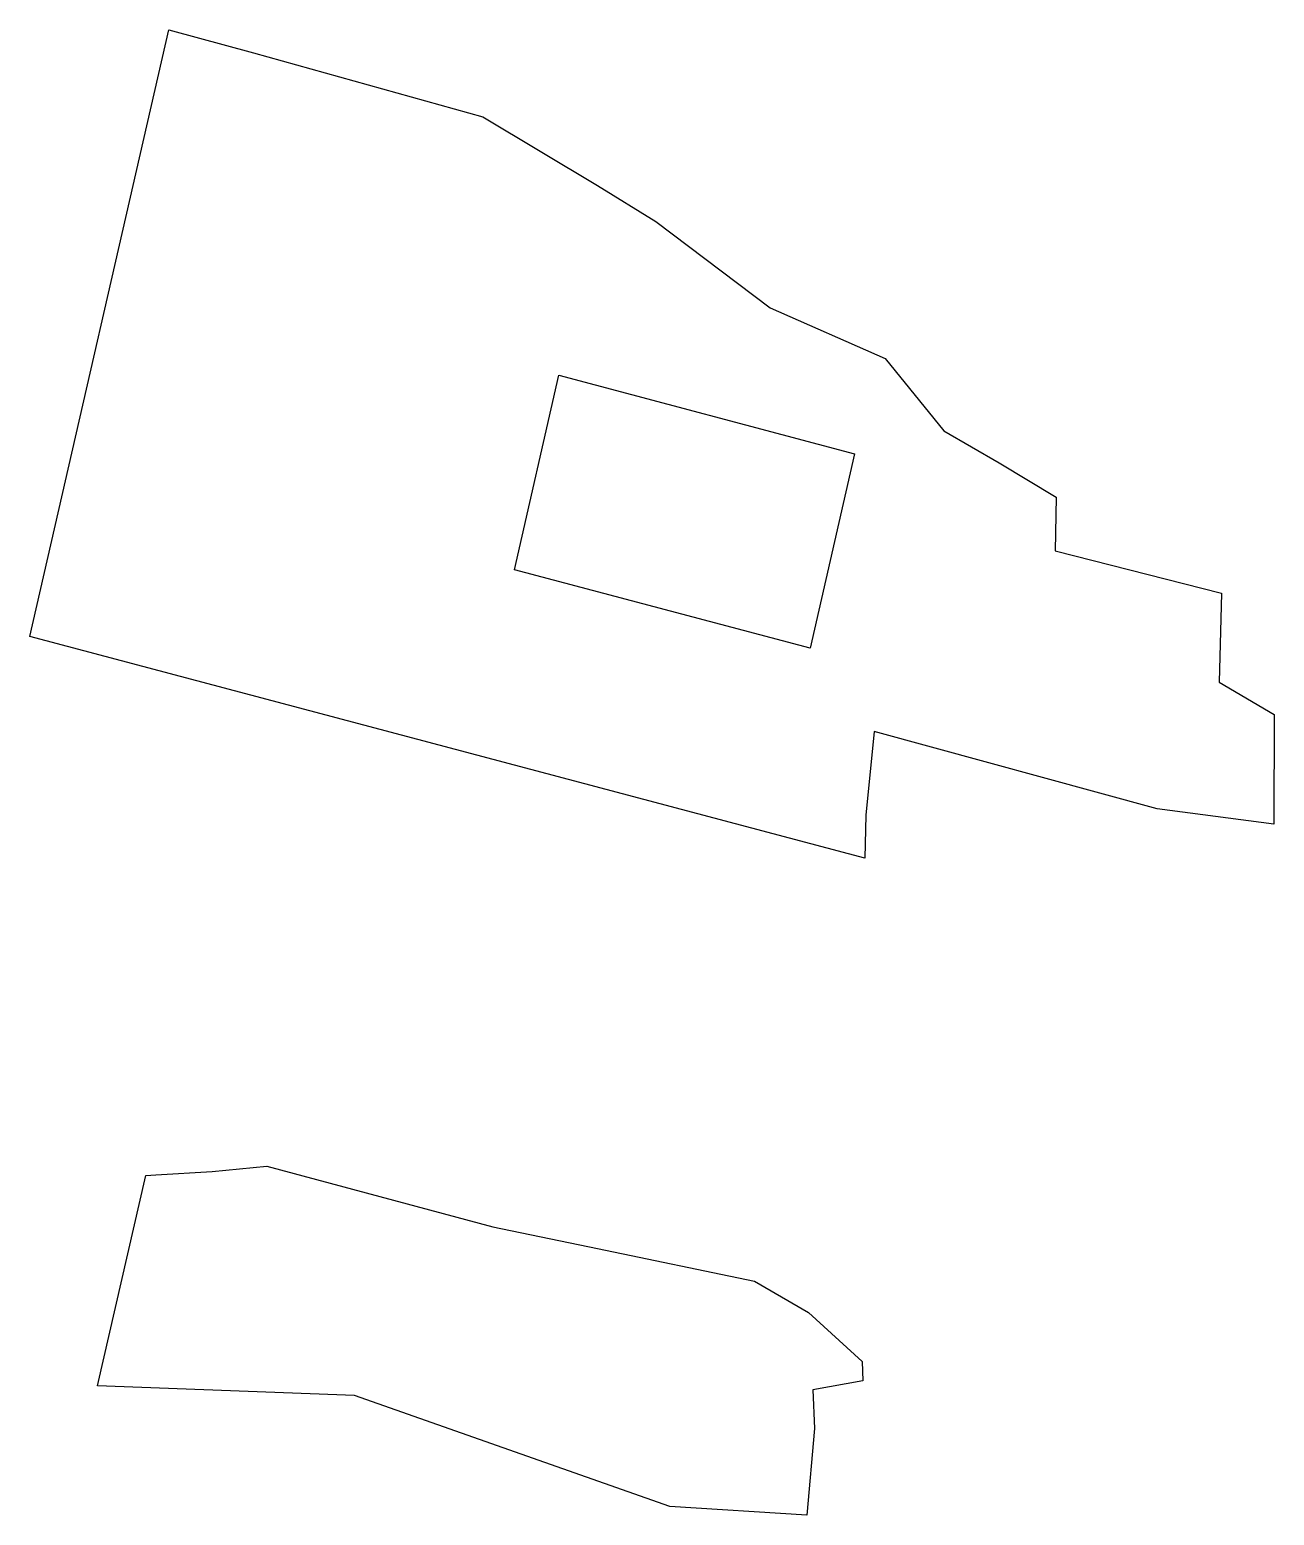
# Model space of a CAD drawing. Header units: metres. Extents: x 257300 to 257464, y 385904 to 386100.
import ezdxf

# ---------------------------------------------------------------- set-up
doc = ezdxf.new("R2010")
doc.units = ezdxf.units.M

msp = doc.modelspace()

# ---------------------------------------------------------------- linework, layer by layer
for points in [[(257448.928601, 385997.206218, 39.178545), (257411.488031, 386007.419125, 39.104015), (257410.378571, 385996.34077, 56.006149), (257410.283754, 385990.677477, 64.456144), (257299.848619, 386019.995986, 65.432877), (257318.227418, 386100.221278, -61.136615), (257329.438322, 386097.171903, -61.127214), (257359.776255, 386088.683057, -60.7499), (257374.904178, 386079.59972, -53.357389), (257382.650784, 386074.870937, -49.456844), (257397.761797, 386063.448552, -38.583295), (257412.950011, 386056.743739, -34.747947), (257420.719104, 386047.194901, -23.697175), (257428.015912, 386042.926814, -20.299565), (257435.558816, 386038.406449, -16.626462), (257435.431428, 386031.299043, -6.018375), (257457.423551, 386025.711363, -6.585438), (257457.098825, 386013.924958, 11.051993), (257464.399939, 386009.652465, 14.454411), (257464.322331, 385995.172524, 35.992958), (257448.928601, 385997.206218, 39.178545)], [(257369.820886, 386054.52862, -14.069512), (257408.916074, 386044.149562, -14.415286), (257403.025521, 386018.436711, 26.151254), (257363.930333, 386028.815769, 26.497028), (257369.820886, 386054.52862, -14.069512)], [(257402.58031, 385903.765627, 196.653309), (257384.498903, 385904.923077, 202.223979), (257342.785386, 385919.604792, 197.234583), (257308.831427, 385920.891976, 209.011863), (257315.201183, 385948.696597, 165.14519), (257316.526699, 385948.802009, 164.454214), (257323.986845, 385949.24771, 160.784515), (257331.200533, 385949.94509, 156.840358), (257361.079431, 385941.925907, 156.705144), (257374.908656, 385939.052246, 155.397931), (257395.654503, 385934.739697, 153.439356), (257402.824851, 385930.600998, 156.695768), (257409.896869, 385924.121724, 163.468311), (257410.020289, 385921.55475, 167.231314), (257403.3838, 385920.350668, 171.695375), (257403.607511, 385915.24087, 179.194836), (257402.58031, 385903.765627, 196.653309)]]:
    msp.add_polyline3d(points)

doc.saveas('drawing.dxf')
